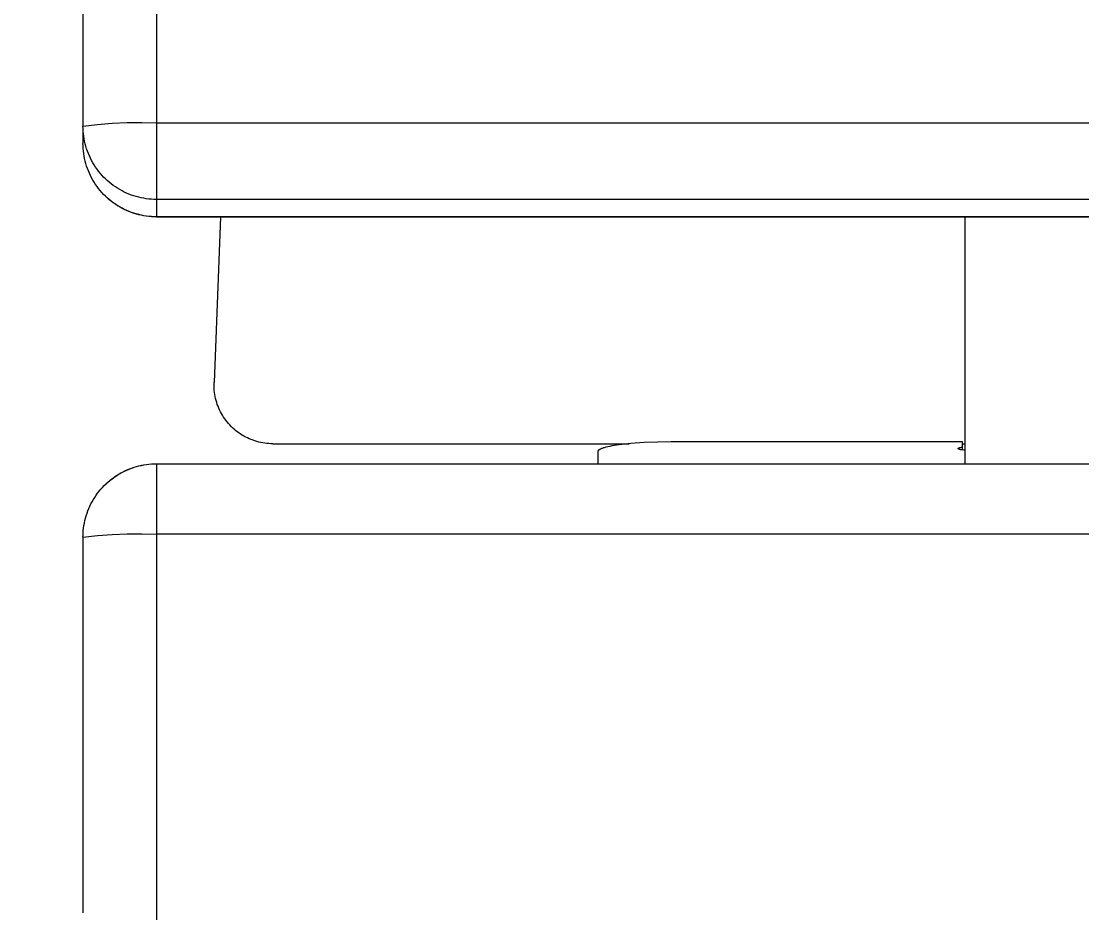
# Model space of a CAD drawing. Header units: inches. Extents: x -16 to 183, y -17 to 123.
# Drawn here: x -7.849 to -5.01, y 38.598 to 40.986 of the extents above; entities that cross this region are included whole.
import ezdxf

# ---------------------------------------------------------------- set-up
doc = ezdxf.new("R2010")
doc.units = ezdxf.units.IN
doc.layers.add('ZANO_R', color=7, linetype='Continuous', lineweight=0)
doc.layers.add('ZANO_W', color=1, linetype='Continuous', lineweight=0)
doc.styles.get("Standard").update_dxf_attribs({"font": 'arial.ttf'})
doc.dimstyles.new('amerykanie', dxfattribs={"dimtxt": 50, "dimasz": 50, "dimexe": 0.5, "dimexo": 0.5, "dimgap": 1, "dimtad": 1, "dimdec": 0, "dimzin": 0, "dimlunit": 5, "dimtxsty": 'Standard', "dimcen": 0.09, "dimclrd": 1, "dimclre": 1, "dimclrt": 1, "dimazin": 0, "dimtfac": 1, "dimtdec": 0, "dimtmove": 0, "dimatfit": 3, "dimfxl": 1, "dimtzin": 0, "dimarcsym": 1})

# ---------------------------------------------------------------- blocks, each defined once
blk = doc.blocks.new('*D364')
at = {"layer": 'ZANO_W', "color": 1, "lineweight": -2}
for p, q in [((-7.9868, 87.528), (-12.7753, 87.528)), ((-12.2753, 86.528), (-12.2753, 37.0563)), ((-7.9868, 36.0563), (-12.7753, 36.0563))]:
    blk.add_line(p, q, dxfattribs=at)
at = {"layer": 'ZANO_W', "color": 1}
for points in [[(-12.1087, 86.528), (-12.442, 86.528), (-12.2753, 87.528)], [(-12.442, 37.0563), (-12.1087, 37.0563), (-12.2753, 36.0563)]]:
    blk.add_solid(points, dxfattribs=at)
at = {"layer": 'ZANO_W', "color": 1, "insert": (-13.6155, 61.7922), "char_height": 1.625, "attachment_point": 5, "rotation": 90}
blk.add_mtext('51 1/2', dxfattribs=at)

msp = doc.modelspace()

# ---------------------------------------------------------------- linework, layer by layer
at = {"layer": 'ZANO_R'}
for p, q in [((-7.48676, 41.81472), (-7.48676, 40.71334)), ((-7.68361, 41.75968), (-7.68361, 40.70522)), ((-7.68361, 40.70503), (-7.64439, 40.70934)), ((-7.68348, 40.69817), (-7.68361, 40.70503)), ((-7.68361, 40.70067), (-7.68361, 40.65848)), ((-7.68312, 40.69131), (-7.68348, 40.69817)), ((-7.68252, 40.68447), (-7.68312, 40.69131)), ((-7.64439, 40.70934), (-7.60506, 40.71233)), ((-7.60506, 40.71233), (-7.56564, 40.714)), ((-7.56564, 40.714), (-7.52619, 40.71433)), ((-7.52619, 40.71433), (-7.48676, 40.71334)), ((-7.48676, 40.71334), (62.98564, 40.71334)), ((-7.48676, 40.71334), (-7.48676, 40.50836)), ((-7.68168, 40.67765), (-7.68252, 40.68447)), ((-7.6806, 40.67087), (-7.68168, 40.67765)), ((-7.67929, 40.66412), (-7.6806, 40.67087)), ((-7.67774, 40.65743), (-7.67929, 40.66412)), ((-7.68348, 40.65162), (-7.68361, 40.65848)), ((-7.68312, 40.64476), (-7.68348, 40.65162)), ((-7.68252, 40.63792), (-7.68312, 40.64476)), ((-7.68168, 40.6311), (-7.68252, 40.63792)), ((-7.67596, 40.6508), (-7.67774, 40.65743)), ((-7.67395, 40.64423), (-7.67596, 40.6508)), ((-7.67171, 40.63774), (-7.67395, 40.64423)), ((-7.66925, 40.63133), (-7.67171, 40.63774)), ((-7.6806, 40.62432), (-7.68168, 40.6311)), ((-7.67929, 40.61757), (-7.6806, 40.62432)), ((-7.67774, 40.61088), (-7.67929, 40.61757)), ((-7.67596, 40.60425), (-7.67774, 40.61088)), ((-7.67395, 40.59768), (-7.67596, 40.60425)), ((-7.66656, 40.62501), (-7.66925, 40.63133)), ((-7.66365, 40.61879), (-7.66656, 40.62501)), ((-7.66053, 40.61267), (-7.66365, 40.61879)), ((-7.6572, 40.60666), (-7.66053, 40.61267)), ((-7.65366, 40.60078), (-7.6572, 40.60666)), ((-7.67171, 40.59119), (-7.67395, 40.59768)), ((-7.66925, 40.58478), (-7.67171, 40.59119)), ((-7.66656, 40.57846), (-7.66925, 40.58478)), ((-7.66365, 40.57224), (-7.66656, 40.57846)), ((-7.64992, 40.59502), (-7.65366, 40.60078)), ((-7.64598, 40.58939), (-7.64992, 40.59502)), ((-7.64184, 40.58391), (-7.64598, 40.58939)), ((-7.63752, 40.57858), (-7.64184, 40.58391)), ((-7.63301, 40.57339), (-7.63752, 40.57858)), ((-7.66053, 40.56612), (-7.66365, 40.57224)), ((-7.6572, 40.56011), (-7.66053, 40.56612)), ((-7.65366, 40.55423), (-7.6572, 40.56011)), ((-7.64992, 40.54847), (-7.65366, 40.55423)), ((-7.64598, 40.54284), (-7.64992, 40.54847)), ((-7.62832, 40.56837), (-7.63301, 40.57339)), ((-7.62346, 40.56352), (-7.62832, 40.56837)), ((-7.61844, 40.55884), (-7.62346, 40.56352)), ((-7.61325, 40.55433), (-7.61844, 40.55884)), ((-7.60791, 40.55002), (-7.61325, 40.55433)), ((-7.60243, 40.54588), (-7.60791, 40.55002)), ((-7.64184, 40.53736), (-7.64598, 40.54284)), ((-7.63752, 40.53203), (-7.64184, 40.53736)), ((-7.63301, 40.52685), (-7.63752, 40.53203)), ((-7.62832, 40.52182), (-7.63301, 40.52685)), ((-7.62346, 40.51697), (-7.62832, 40.52182)), ((-7.5968, 40.54195), (-7.60243, 40.54588)), ((-7.59104, 40.53821), (-7.5968, 40.54195)), ((-7.58515, 40.53467), (-7.59104, 40.53821)), ((-7.57914, 40.53135), (-7.58515, 40.53467)), ((-7.57302, 40.52823), (-7.57914, 40.53135)), ((-7.56679, 40.52533), (-7.57302, 40.52823)), ((-7.56047, 40.52265), (-7.56679, 40.52533)), ((-7.55406, 40.52019), (-7.56047, 40.52265)), ((-7.54756, 40.51796), (-7.55406, 40.52019)), ((-7.61844, 40.51229), (-7.62346, 40.51697)), ((-7.61736, 40.51119), (-7.62236, 40.51579)), ((-7.61325, 40.50778), (-7.61844, 40.51229)), ((-7.61219, 40.50677), (-7.61736, 40.51119)), ((-7.60791, 40.50347), (-7.61325, 40.50778)), ((-7.60688, 40.50253), (-7.61219, 40.50677)), ((-7.60243, 40.49933), (-7.60791, 40.50347)), ((-7.60142, 40.49847), (-7.60688, 40.50253)), ((-7.5968, 40.4954), (-7.60243, 40.49933)), ((-7.59582, 40.49461), (-7.60142, 40.49847)), ((-7.59104, 40.49166), (-7.5968, 40.4954)), ((-7.5901, 40.49094), (-7.59582, 40.49461)), ((-7.58515, 40.48812), (-7.59104, 40.49166)), ((-7.58425, 40.48747), (-7.5901, 40.49094)), ((-7.541, 40.51596), (-7.54756, 40.51796)), ((-7.53436, 40.51418), (-7.541, 40.51596)), ((-7.52767, 40.51264), (-7.53436, 40.51418)), ((-7.52093, 40.51133), (-7.52767, 40.51264)), ((-7.51414, 40.51026), (-7.52093, 40.51133)), ((-7.50732, 40.50943), (-7.51414, 40.51026)), ((-7.50048, 40.50883), (-7.50732, 40.50943)), ((-7.49362, 40.50847), (-7.50048, 40.50883)), ((-7.48676, 40.50836), (-7.49362, 40.50847)), ((62.98564, 40.50836), (-7.48676, 40.50836)), ((-7.48676, 40.50836), (-7.48676, 40.46181)), ((-7.57914, 40.4848), (-7.58515, 40.48812)), ((-7.57829, 40.48421), (-7.58425, 40.48747)), ((-7.57302, 40.48168), (-7.57914, 40.4848)), ((-7.57221, 40.48115), (-7.57829, 40.48421)), ((-7.56679, 40.47878), (-7.57302, 40.48168)), ((-7.56604, 40.4783), (-7.57221, 40.48115)), ((-7.56047, 40.4761), (-7.56679, 40.47878)), ((-7.55977, 40.47567), (-7.56604, 40.4783)), ((-7.55406, 40.47364), (-7.56047, 40.4761)), ((-7.55341, 40.47326), (-7.55977, 40.47567)), ((-7.54756, 40.47141), (-7.55406, 40.47364)), ((-7.54697, 40.47107), (-7.55341, 40.47326)), ((-7.541, 40.46941), (-7.54756, 40.47141)), ((-7.54047, 40.4691), (-7.54697, 40.47107)), ((-7.53436, 40.46763), (-7.541, 40.46941)), ((-7.53389, 40.46736), (-7.54047, 40.4691)), ((-7.52767, 40.46609), (-7.53436, 40.46763)), ((-7.52726, 40.46584), (-7.53389, 40.46736)), ((-7.52093, 40.46478), (-7.52767, 40.46609)), ((-7.52059, 40.46456), (-7.52726, 40.46584)), ((-7.51414, 40.46371), (-7.52093, 40.46478)), ((-7.51387, 40.46351), (-7.52059, 40.46456)), ((-7.50732, 40.46288), (-7.51414, 40.46371)), ((-7.50712, 40.46269), (-7.51387, 40.46351)), ((-7.50048, 40.46228), (-7.50732, 40.46288)), ((-7.50035, 40.4621), (-7.50712, 40.46269)), ((-7.49362, 40.46192), (-7.50048, 40.46228)), ((-7.49356, 40.46175), (-7.50035, 40.4621)), ((-7.48676, 40.46181), (-7.49362, 40.46192)), ((-7.48676, 40.46163), (-7.49356, 40.46175)), ((-7.48676, 40.46181), (62.98564, 40.46181)), ((-7.48676, 40.46181), (-7.48676, 40.46167)), ((62.98564, 40.46163), (-7.48676, 40.46163)), ((-7.31543, 40.46181), (-7.33274, 40.01775)), ((-5.3214, 39.80033), (-5.3214, 40.46181)), ((-7.33286, 40.01236), (-7.33274, 40.01775)), ((-7.33279, 40.00697), (-7.33286, 40.01236)), ((-7.33254, 40.00158), (-7.33279, 40.00697)), ((-7.3321, 39.9962), (-7.33254, 40.00158)), ((-7.33148, 39.99084), (-7.3321, 39.9962)), ((-7.33068, 39.98551), (-7.33148, 39.99084)), ((-7.3297, 39.98021), (-7.33068, 39.98551)), ((-7.32853, 39.97494), (-7.3297, 39.98021)), ((-7.32718, 39.96972), (-7.32853, 39.97494)), ((-7.32566, 39.96455), (-7.32718, 39.96972)), ((-7.32396, 39.95943), (-7.32566, 39.96455)), ((-7.32209, 39.95437), (-7.32396, 39.95943)), ((-7.32004, 39.94938), (-7.32209, 39.95437)), ((-7.31782, 39.94446), (-7.32004, 39.94938)), ((-7.31544, 39.93962), (-7.31782, 39.94446)), ((-7.31289, 39.93487), (-7.31544, 39.93962)), ((-7.31019, 39.93021), (-7.31289, 39.93487)), ((-7.30732, 39.92564), (-7.31019, 39.93021)), ((-7.3043, 39.92117), (-7.30732, 39.92564)), ((-7.30112, 39.91681), (-7.3043, 39.92117)), ((-7.2978, 39.91256), (-7.30112, 39.91681)), ((-7.29434, 39.90842), (-7.2978, 39.91256)), ((-7.29074, 39.90441), (-7.29434, 39.90842)), ((-7.287, 39.90052), (-7.29074, 39.90441)), ((-7.28313, 39.89677), (-7.287, 39.90052)), ((-7.27913, 39.89314), (-7.28313, 39.89677)), ((-7.27501, 39.88966), (-7.27913, 39.89314)), ((-7.27078, 39.88632), (-7.27501, 39.88966)), ((-7.26643, 39.88313), (-7.27078, 39.88632)), ((-7.26198, 39.88009), (-7.26643, 39.88313)), ((-7.25742, 39.8772), (-7.26198, 39.88009)), ((-7.25277, 39.87447), (-7.25742, 39.8772)), ((-7.24803, 39.8719), (-7.25277, 39.87447)), ((-7.2432, 39.86949), (-7.24803, 39.8719)), ((-7.2383, 39.86725), (-7.2432, 39.86949)), ((-7.23332, 39.86518), (-7.2383, 39.86725)), ((-7.22827, 39.86328), (-7.23332, 39.86518)), ((-7.22316, 39.86156), (-7.22827, 39.86328)), ((-7.21799, 39.86001), (-7.22316, 39.86156)), ((-7.21278, 39.85864), (-7.21799, 39.86001)), ((-7.20752, 39.85745), (-7.21278, 39.85864)), ((-7.20222, 39.85644), (-7.20752, 39.85745)), ((-7.19689, 39.85561), (-7.20222, 39.85644)), ((-7.19153, 39.85497), (-7.19689, 39.85561)), ((-7.18616, 39.85451), (-7.19153, 39.85497)), ((-7.18077, 39.85423), (-7.18616, 39.85451)), ((-7.17538, 39.85414), (-7.18077, 39.85423)), ((-7.17538, 39.85414), (-6.22139, 39.85414)), ((-6.30316, 39.83682), (-6.30334, 39.83667)), ((-6.30297, 39.83697), (-6.30316, 39.83682)), ((-6.30278, 39.83712), (-6.30297, 39.83697)), ((-6.30237, 39.83743), (-6.30278, 39.83712)), ((-6.30193, 39.83773), (-6.30237, 39.83743)), ((-6.30147, 39.83804), (-6.30193, 39.83773)), ((-6.30097, 39.83834), (-6.30147, 39.83804)), ((-6.30045, 39.83864), (-6.30097, 39.83834)), ((-6.29989, 39.83895), (-6.30045, 39.83864)), ((-6.29931, 39.83926), (-6.29989, 39.83895)), ((-6.2987, 39.83956), (-6.29931, 39.83926)), ((-6.29806, 39.83987), (-6.2987, 39.83956)), ((-6.29668, 39.84048), (-6.29806, 39.83987)), ((-6.29519, 39.84109), (-6.29668, 39.84048)), ((-6.29357, 39.84169), (-6.29519, 39.84109)), ((-6.29183, 39.8423), (-6.29357, 39.84169)), ((-6.28997, 39.8429), (-6.29183, 39.8423)), ((-6.28799, 39.8435), (-6.28997, 39.8429)), ((-6.28366, 39.84469), (-6.28799, 39.8435)), ((-6.27885, 39.84585), (-6.28366, 39.84469)), ((-6.27357, 39.84699), (-6.27885, 39.84585)), ((-6.26782, 39.84809), (-6.27357, 39.84699)), ((-6.26163, 39.84916), (-6.26782, 39.84809)), ((-6.248, 39.85117), (-6.26163, 39.84916)), ((-6.23288, 39.85299), (-6.248, 39.85117)), ((-6.21652, 39.85457), (-6.23288, 39.85299)), ((-6.18126, 39.857), (-6.21652, 39.85457)), ((-6.14462, 39.8584), (-6.18126, 39.857)), ((-6.1088, 39.85884), (-6.14462, 39.8584)), ((-5.32928, 39.85884), (-6.1088, 39.85884)), ((-5.34081, 39.84114), (-5.3408, 39.84118)), ((-5.34081, 39.84111), (-5.34081, 39.84114)), ((-5.34081, 39.84108), (-5.34081, 39.84111)), ((-5.34081, 39.84104), (-5.34081, 39.84108)), ((-5.34081, 39.84101), (-5.34081, 39.84104)), ((-5.3408, 39.84098), (-5.34081, 39.84101)), ((-5.3408, 39.84121), (-5.34079, 39.84125)), ((-5.3408, 39.84118), (-5.3408, 39.84121)), ((-5.3408, 39.84094), (-5.3408, 39.84098)), ((-5.34079, 39.84091), (-5.3408, 39.84094)), ((-5.34079, 39.84125), (-5.34078, 39.84128)), ((-5.34078, 39.84087), (-5.34079, 39.84091)), ((-5.34078, 39.84128), (-5.34077, 39.84131)), ((-5.34077, 39.84084), (-5.34078, 39.84087)), ((-5.34077, 39.84131), (-5.34076, 39.84135)), ((-5.34076, 39.84081), (-5.34077, 39.84084)), ((-5.34076, 39.84135), (-5.34074, 39.84138)), ((-5.34074, 39.84077), (-5.34076, 39.84081)), ((-5.34074, 39.84138), (-5.34073, 39.84142)), ((-5.34073, 39.84074), (-5.34074, 39.84077)), ((-5.34073, 39.84142), (-5.34071, 39.84145)), ((-5.34071, 39.8407), (-5.34073, 39.84074)), ((-5.34071, 39.84145), (-5.34069, 39.84148)), ((-5.34069, 39.84067), (-5.34071, 39.8407)), ((-5.34069, 39.84148), (-5.34067, 39.84152)), ((-5.34067, 39.84064), (-5.34069, 39.84067)), ((-5.34067, 39.84152), (-5.34065, 39.84155)), ((-5.34065, 39.8406), (-5.34067, 39.84064)), ((-5.34065, 39.84155), (-5.34062, 39.84158)), ((-5.34062, 39.84057), (-5.34065, 39.8406)), ((-5.34062, 39.84158), (-5.3406, 39.84162)), ((-5.3406, 39.84054), (-5.34062, 39.84057)), ((-5.3406, 39.84162), (-5.34057, 39.84165)), ((-5.34057, 39.8405), (-5.3406, 39.84054)), ((-5.34057, 39.84165), (-5.34054, 39.84169)), ((-5.34054, 39.84047), (-5.34057, 39.8405)), ((-5.34054, 39.84169), (-5.34051, 39.84172)), ((-5.34051, 39.84044), (-5.34054, 39.84047)), ((-5.34051, 39.84172), (-5.34048, 39.84175)), ((-5.34048, 39.8404), (-5.34051, 39.84044)), ((-5.34048, 39.84175), (-5.34045, 39.84179)), ((-5.34045, 39.84037), (-5.34048, 39.8404)), ((-5.34045, 39.84179), (-5.34041, 39.84182)), ((-5.34041, 39.84034), (-5.34045, 39.84037)), ((-5.34041, 39.84182), (-5.34037, 39.84185)), ((-5.34037, 39.8403), (-5.34041, 39.84034)), ((-5.34037, 39.84185), (-5.34034, 39.84189)), ((-5.34034, 39.84027), (-5.34037, 39.8403)), ((-5.34034, 39.84189), (-5.3403, 39.84192)), ((-5.3403, 39.84024), (-5.34034, 39.84027)), ((-5.3403, 39.84192), (-5.34026, 39.84195)), ((-5.34026, 39.8402), (-5.3403, 39.84024)), ((-5.34026, 39.84195), (-5.34021, 39.84199)), ((-5.34021, 39.84017), (-5.34026, 39.8402)), ((-5.34021, 39.84199), (-5.34017, 39.84202)), ((-5.34017, 39.84014), (-5.34021, 39.84017)), ((-5.34017, 39.84202), (-5.34007, 39.84208)), ((-5.34007, 39.84007), (-5.34017, 39.84014)), ((-5.34007, 39.84208), (-5.33997, 39.84215)), ((-5.33997, 39.84), (-5.34007, 39.84007)), ((-5.33997, 39.84215), (-5.33987, 39.84222)), ((-5.33987, 39.83994), (-5.33997, 39.84)), ((-5.33987, 39.84222), (-5.33975, 39.84228)), ((-5.33975, 39.83987), (-5.33987, 39.83994)), ((-5.33975, 39.84228), (-5.33964, 39.84235)), ((-5.33964, 39.83981), (-5.33975, 39.83987)), ((-5.33964, 39.84235), (-5.33951, 39.84241)), ((-5.33951, 39.83974), (-5.33964, 39.83981)), ((-5.33951, 39.84241), (-5.33938, 39.84247)), ((-5.33938, 39.83968), (-5.33951, 39.83974)), ((-5.33938, 39.84247), (-5.33924, 39.84254)), ((-5.33924, 39.83962), (-5.33938, 39.83968)), ((-5.33924, 39.84254), (-5.33895, 39.84267)), ((-5.33895, 39.83949), (-5.33924, 39.83962)), ((-5.33895, 39.84267), (-5.33864, 39.84279)), ((-5.33864, 39.83936), (-5.33895, 39.83949)), ((-5.33864, 39.84279), (-5.33831, 39.84291)), ((-5.33831, 39.83924), (-5.33864, 39.83936)), ((-5.33831, 39.84291), (-5.33795, 39.84304)), ((-5.33795, 39.83912), (-5.33831, 39.83924)), ((-5.33795, 39.84304), (-5.33757, 39.84316)), ((-5.33757, 39.839), (-5.33795, 39.83912)), ((-5.33757, 39.84316), (-5.33675, 39.84339)), ((-5.33675, 39.83876), (-5.33757, 39.839)), ((-5.33675, 39.84339), (-5.33586, 39.84362)), ((-5.33586, 39.83854), (-5.33675, 39.83876)), ((-5.33586, 39.84362), (-5.3349, 39.84384)), ((-5.3349, 39.83832), (-5.33586, 39.83854)), ((-5.3349, 39.84384), (-5.33388, 39.84404)), ((-5.33388, 39.83811), (-5.3349, 39.83832)), ((-5.33388, 39.84404), (-5.33167, 39.84443)), ((-5.33167, 39.83772), (-5.33388, 39.83811)), ((-5.33167, 39.84443), (-5.32928, 39.84478)), ((-5.32928, 39.83738), (-5.33167, 39.83772)), ((-5.32928, 39.84478), (-5.32928, 39.85884)), ((-5.32928, 39.85414), (-5.3214, 39.85414)), ((-5.32928, 39.83738), (-5.32928, 39.84478)), ((-5.32535, 39.83692), (-5.32928, 39.83738)), ((-5.3214, 39.83656), (-5.32535, 39.83692)), ((-6.30564, 39.83295), (-6.30565, 39.83281)), ((-6.30565, 39.83281), (-6.30565, 39.83266)), ((-6.30565, 39.83266), (-6.30565, 39.80033)), ((-6.30563, 39.8331), (-6.30564, 39.83295)), ((-6.30561, 39.83324), (-6.30563, 39.8331)), ((-6.30558, 39.83339), (-6.30561, 39.83324)), ((-6.30555, 39.83354), (-6.30558, 39.83339)), ((-6.30551, 39.83368), (-6.30555, 39.83354)), ((-6.30546, 39.83383), (-6.30551, 39.83368)), ((-6.30541, 39.83398), (-6.30546, 39.83383)), ((-6.30535, 39.83412), (-6.30541, 39.83398)), ((-6.30528, 39.83427), (-6.30535, 39.83412)), ((-6.30521, 39.83442), (-6.30528, 39.83427)), ((-6.30513, 39.83457), (-6.30521, 39.83442)), ((-6.30505, 39.83472), (-6.30513, 39.83457)), ((-6.30496, 39.83487), (-6.30505, 39.83472)), ((-6.30486, 39.83502), (-6.30496, 39.83487)), ((-6.30475, 39.83516), (-6.30486, 39.83502)), ((-6.30464, 39.83531), (-6.30475, 39.83516)), ((-6.30453, 39.83546), (-6.30464, 39.83531)), ((-6.3044, 39.83561), (-6.30453, 39.83546)), ((-6.30427, 39.83576), (-6.3044, 39.83561)), ((-6.30413, 39.83591), (-6.30427, 39.83576)), ((-6.30399, 39.83606), (-6.30413, 39.83591)), ((-6.30383, 39.83622), (-6.30399, 39.83606)), ((-6.30368, 39.83637), (-6.30383, 39.83622)), ((-6.30351, 39.83652), (-6.30368, 39.83637)), ((-6.30334, 39.83667), (-6.30351, 39.83652)), ((-7.57823, 39.7778), (-7.57216, 39.78085)), ((-7.57797, 39.7781), (-7.57191, 39.78113)), ((-7.57216, 39.78085), (-7.56599, 39.78369)), ((-7.57191, 39.78113), (-7.56576, 39.78396)), ((-7.56599, 39.78369), (-7.55972, 39.78632)), ((-7.56576, 39.78396), (-7.55951, 39.78657)), ((-7.55972, 39.78632), (-7.55337, 39.78873)), ((-7.55951, 39.78657), (-7.55317, 39.78896)), ((-7.55337, 39.78873), (-7.54693, 39.79091)), ((-7.55317, 39.78896), (-7.54676, 39.79114)), ((-7.54693, 39.79091), (-7.54043, 39.79288)), ((-7.54676, 39.79114), (-7.54027, 39.79309)), ((-7.54043, 39.79288), (-7.53386, 39.79462)), ((-7.54027, 39.79309), (-7.53372, 39.79482)), ((-7.53386, 39.79462), (-7.52724, 39.79613)), ((-7.53372, 39.79482), (-7.52711, 39.79632)), ((-7.52724, 39.79613), (-7.52056, 39.79741)), ((-7.52711, 39.79632), (-7.52046, 39.7976)), ((-7.52056, 39.79741), (-7.51385, 39.79846)), ((-7.52046, 39.7976), (-7.51377, 39.79864)), ((-7.51385, 39.79846), (-7.5071, 39.79928)), ((-7.51377, 39.79864), (-7.50704, 39.79946)), ((-7.5071, 39.79928), (-7.50034, 39.79986)), ((-7.50704, 39.79946), (-7.50029, 39.80004)), ((-7.50034, 39.79986), (-7.49355, 39.80021)), ((-7.50029, 39.80004), (-7.49353, 39.80039)), ((-7.49355, 39.80021), (-7.48676, 39.80033)), ((-7.49353, 39.80039), (-7.48676, 39.8005)), ((-7.48676, 39.8005), (62.98564, 39.8005)), ((-7.48676, 39.80033), (-7.48676, 39.80046)), ((-7.48676, 39.80033), (62.98564, 39.80033)), ((-7.48676, 39.80033), (-7.48676, 39.61197)), ((-7.61729, 39.75087), (-7.61213, 39.75528)), ((-7.61695, 39.7513), (-7.6118, 39.75569)), ((-7.61213, 39.75528), (-7.60681, 39.75952)), ((-7.6118, 39.75569), (-7.60649, 39.7599)), ((-7.60681, 39.75952), (-7.60136, 39.76356)), ((-7.60649, 39.7599), (-7.60104, 39.76393)), ((-7.60136, 39.76356), (-7.59576, 39.76742)), ((-7.60104, 39.76393), (-7.59546, 39.76777)), ((-7.59576, 39.76742), (-7.59004, 39.77108)), ((-7.59546, 39.76777), (-7.58975, 39.77141)), ((-7.59004, 39.77108), (-7.58419, 39.77454)), ((-7.58975, 39.77141), (-7.58392, 39.77485)), ((-7.58419, 39.77454), (-7.57823, 39.7778)), ((-7.58392, 39.77485), (-7.57797, 39.7781)), ((-7.64446, 39.72147), (-7.64031, 39.72682)), ((-7.64031, 39.72682), (-7.63598, 39.73204)), ((-7.63598, 39.73204), (-7.63148, 39.73709)), ((-7.63148, 39.73709), (-7.6268, 39.74199)), ((-7.6268, 39.74199), (-7.62196, 39.74673)), ((-7.6223, 39.74628), (-7.61729, 39.75087)), ((-7.62196, 39.74673), (-7.61695, 39.7513)), ((-7.6623, 39.69273), (-7.65913, 39.69871)), ((-7.65913, 39.69871), (-7.65576, 39.70459)), ((-7.65576, 39.70459), (-7.65219, 39.71034)), ((-7.65219, 39.71034), (-7.64842, 39.71597)), ((-7.64842, 39.71597), (-7.64446, 39.72147)), ((-7.67496, 39.66135), (-7.67286, 39.6678)), ((-7.67286, 39.6678), (-7.67055, 39.67416)), ((-7.67055, 39.67416), (-7.66801, 39.68044)), ((-7.66801, 39.68044), (-7.66526, 39.68663)), ((-7.66526, 39.68663), (-7.6623, 39.69273)), ((-7.6811, 39.63498), (-7.6799, 39.64165)), ((-7.6799, 39.64165), (-7.67848, 39.64827)), ((-7.67848, 39.64827), (-7.67683, 39.65484)), ((-7.67683, 39.65484), (-7.67496, 39.66135)), ((-7.68356, 39.60802), (-7.68329, 39.61479)), ((-7.68329, 39.61479), (-7.68279, 39.62154)), ((-7.68279, 39.62154), (-7.68206, 39.62828)), ((-7.68206, 39.62828), (-7.6811, 39.63498)), ((-7.64439, 39.60796), (-7.60506, 39.61095)), ((-7.60506, 39.61095), (-7.56564, 39.61262)), ((-7.56564, 39.61262), (-7.52619, 39.61296)), ((-7.52619, 39.61296), (-7.48676, 39.61197)), ((62.98564, 39.61197), (-7.48676, 39.61197)), ((-7.48676, 39.61197), (-7.48676, 38.51059)), ((-7.68361, 39.60384), (-7.68356, 39.60802)), ((-7.68361, 39.60365), (-7.64439, 39.60796)), ((-7.68361, 39.60365), (-7.68361, 39.56147)), ((-7.68361, 39.56147), (-7.68361, 39.5571)), ((-7.68361, 39.5571), (-7.68361, 38.59773)), ((-7.68361, 39.55692), (-7.68361, 39.48162)), ((-7.68361, 39.33012), (-7.68361, 39.18843)), ((-7.68361, 39.03693), (-7.68361, 38.89525)), ((-7.68361, 38.74374), (-7.68361, 38.60206))]:
    msp.add_line(p, q, dxfattribs=at)

# ---------------------------------------------------------------- dimensions: what is measured, and where the dimension line sits
at = {"layer": 'ZANO_W'}
dim = msp.add_linear_dim(base=(-12.27533, 36.05629), p1=(-7.48676, 87.52801), p2=(-7.48676, 36.05629), angle=90, dimstyle='amerykanie', override={"dimtxt": 1.625, "dimasz": 1, "dimgap": 0.5, "dimdec": 4, "dimaunit": 1, "dimadec": 1, "dimtdec": 4, "dimtmove": 1, "dimfrac": 2}, dxfattribs=at)
dim.commit()
dim.dimension.update_dxf_attribs({"geometry": '*D364', "text_midpoint": (-13.61554, 61.79215)})

doc.saveas('drawing.dxf')
